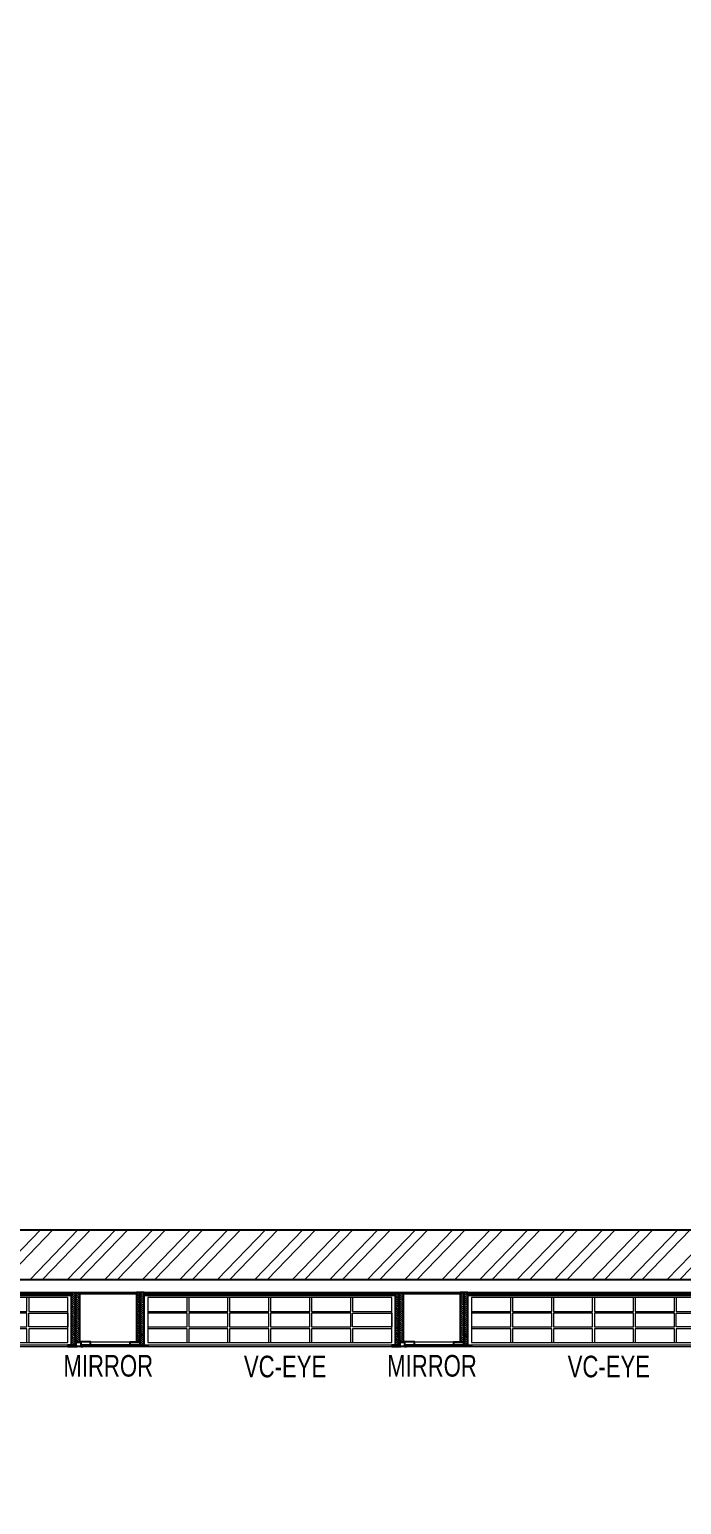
# Model space of a CAD drawing. Header units: feet. Extents: x 10328643 to 10345077, y -6275221 to -6263397.
# Drawn here: x 10336818 to 10339839, y -6270282 to -6263449 of the extents above; entities that cross this region are included whole.
import ezdxf

# ---------------------------------------------------------------- set-up
doc = ezdxf.new("R2010")
doc.units = ezdxf.units.FT
doc.header["$LTSCALE"] = 33
doc.header["$MEASUREMENT"] = 0
doc.layers.add('A-WALL', color=1, linetype='Continuous')
for name, color, linetype, lineweight in [('A-WALL HATCH', 251, 'Continuous', 0), ('LENS_DIMENSION', 193, 'Continuous', 0), ('LENS_TEXT', 31, 'Continuous', 5), ('LK-FF&E WALL', 1, 'Continuous', 9), ('LN-ELEVATION-1', 81, 'Continuous', 25), ('LN-ELEVATION-2', 103, 'Continuous', 20), ('LN-ELEVATION-3', 125, 'Continuous', 18), ('LN-ELEVATION-4', 145, 'Continuous', 13), ('LN-HATCH', 251, 'Continuous', 0), ('PLANO-TXT', 252, 'Continuous', 5)]:
    doc.layers.add(name, color=color, linetype=linetype, lineweight=lineweight)
doc.styles.add('LK TXT', font='GILC____.TTF', dxfattribs={"height": 100})
pattern_1 = [(45, (7858054.0837, 3504049.203), (-4.4901280605, 4.4901280605), [])]

# ---------------------------------------------------------------- blocks, each defined once
blk = doc.blocks.new('A$Cfa4c734a')
at = {"layer": 'A-WALL HATCH'}
h = blk.add_hatch(dxfattribs=at)
h.set_pattern_fill('ANSI32', color=256, scale=333)
h.set_pattern_definition([(45, (-3677982.21, 5465809.63), (-88.2999593, 88.2999593), []), (45, (-3677923.34, 5465809.63), (-88.2999593, 88.2999593), [])])
h.paths.add_polyline_path([(-140.8, 1534.9), (-140.8, 11504.9), (-1337.1, 11516.7), (-1339.4, 11286.7), (-331.5, 11276.8), (-326.7, 4255.2), (-326.1, 4058.9), (-317.1, 1535.1)])
h.paths.add_polyline_path([(-4479.3, 6212.6), (-4479.3, 11239.6), (-4709.3, 11239.6), (-4709.3, 6212.6)])
h.paths.add_polyline_path([(-3159.3, 11304.8), (-3157, 11534.8), (-4149.3, 11544.6), (-4149.3, 11314.6)])
h.paths.add_polyline_path([(-4709.3, 5790.8), (-4709.3, 6020.9), (-8083.3, 6078.1), (-8083.3, 5848.1)])
h.paths.add_polyline_path([(-8598.3, 5856.8), (-8598.3, 6086.8), (-11735.3, 6140), (-11735.3, 5910)])
h.paths.add_polyline_path([(-326.7, 4255.5), (-326.1, 4058.9), (-326.1, 4058.9), (-326.7, 4255.5)])
h.paths.add_polyline_path([(-1857.5, 1139.3), (-1997.4, 1147.7), (-1999.7, 917.6), (-370.2, 858.7), (-370.2, 1139.5)])
at = {"layer": 'A-WALL'}
for p, q in [((-12315.3, 6149.9), (-4709.3, 6020.9)), ((-8083.3, 5848.1), (-4694.3, 5790.6))]:
    blk.add_line(p, q, dxfattribs=at)
blk = doc.blocks.new('VC HD 1200')
at = {"layer": 'LN-HATCH', "ltscale": 0.5}
h = blk.add_hatch(dxfattribs=at)
h.set_pattern_fill('ANSI31', color=256, scale=2)
h.set_pattern_definition([(45, (3760859.753, 1795248.936), (-4.490128061, 4.490128061), [])])
h.paths.add_polyline_path([(-1200, 250), (-1200, 60), (-1194, 60), (-1194, 50), (-1200, 50), (-1200, 6), (-1182, 6), (-1182, 250)])
h = blk.add_hatch(dxfattribs=at)
h.set_pattern_fill('ANSI31', color=256, scale=2)
h.set_pattern_definition(pattern_1)
h.paths.add_polyline_path([(0, 250), (0, 60), (-6, 60), (-6, 50), (0, 50), (0, 6), (-18, 6), (-18, 250)])
h = blk.add_hatch(dxfattribs=at)
h.set_pattern_fill('ANSI31', color=256, scale=2)
h.set_pattern_definition([(45, (7858047.0837, 3504049.203), (-4.4901280605, 4.4901280605), [])])
h.paths.add_polyline_path([(-1165, 6), (-1165, 0), (-1200, 0), (-1200, 6)])
h = blk.add_hatch(dxfattribs=at)
h.set_pattern_fill('ANSI31', color=256, scale=2)
h.set_pattern_definition(pattern_1)
h.paths.add_polyline_path([(-28, 6), (-28, 0), (0, 0), (0, 6)])
at = {"layer": 'LN-ELEVATION-1', "ltscale": 0.5}
for points in [[(-1200, 250), (-1200, 60), (-1194, 60), (-1194, 50), (-1200, 50), (-1200, 6), (-1182, 6), (-1182, 250)], [(-18, 238), (-1182, 238), (-1182, 244), (-18, 244)], [(0, 250), (0, 60), (-6, 60), (-6, 50), (0, 50), (0, 6), (-18, 6), (-18, 250)], [(-1165, 6), (-1165, 0), (-1200, 0), (-1200, 6)], [(-35, 6), (-35, 0), (0, 0), (0, 6)]]:
    blk.add_lwpolyline(points, close=True, dxfattribs=at)
at = {"layer": 'LN-ELEVATION-3', "ltscale": 0.5}
for p, q in [((-1182, 250), (-18, 250)), ((-1165, 6), (-35, 6)), ((-35, 0), (-1165, 0))]:
    blk.add_line(p, q, dxfattribs=at)
for points in [[(-1165, 226), (-35, 226), (-35, 18), (-1165, 18)], [(-1165, 226), (-983.3, 226), (-983.3, 162), (-1165, 162)], [(-975.3, 226), (-793.7, 226), (-793.7, 162), (-975.3, 162)], [(-785.7, 226), (-604, 226), (-604, 162), (-785.7, 162)], [(-596, 226), (-414.3, 226), (-414.3, 162), (-596, 162)], [(-406.3, 226), (-224.7, 226), (-224.7, 162), (-406.3, 162)], [(-216.7, 226), (-35, 226), (-35, 162), (-216.7, 162)], [(-1165, 90), (-983.3, 90), (-983.3, 154), (-1165, 154)], [(-975.3, 154), (-793.7, 154), (-793.7, 90), (-975.3, 90)], [(-785.7, 154), (-604, 154), (-604, 90), (-785.7, 90)], [(-596, 154), (-414.3, 154), (-414.3, 90), (-596, 90)], [(-406.3, 154), (-224.7, 154), (-224.7, 90), (-406.3, 90)], [(-216.7, 154), (-35, 154), (-35, 90), (-216.7, 90)], [(-1165, 82), (-983.3, 82), (-983.3, 18), (-1165, 18)], [(-975.3, 82), (-793.7, 82), (-793.7, 18), (-975.3, 18)], [(-785.7, 82), (-604, 82), (-604, 18), (-785.7, 18)], [(-596, 82), (-414.3, 82), (-414.3, 18), (-596, 18)], [(-406.3, 82), (-224.7, 82), (-224.7, 18), (-406.3, 18)], [(-216.7, 82), (-35, 82), (-35, 18), (-216.7, 18)]]:
    blk.add_lwpolyline(points, close=True, dxfattribs=at)
blk = doc.blocks.new('MIRROR')
at = {"layer": 'LN-HATCH', "ltscale": 0.5}
h = blk.add_hatch(dxfattribs=at)
h.set_pattern_fill('ANSI31', color=256, scale=2)
h.set_pattern_definition([(45, (4060433.7416, 1708720.787), (-4.4901280605, 4.4901280605), [])])
h.paths.add_polyline_path([(212.9, 101.3), (230.9, 101.3), (230.9, -127.7), (212.9, -127.7)])
h.paths.add_polyline_path([(230.9, 95.3), (494.9, 95.3), (494.9, 101.3), (230.9, 101.3)])
h.paths.add_polyline_path([(512.9, 101.3), (494.9, 101.3), (494.9, -127.7), (512.9, -127.7)])
at = {"layer": 'Defpoints'}
blk.add_lwpolyline([(512.9, 101.3), (212.9, 101.3), (212.9, -148.7), (512.9, -148.7)], close=True, dxfattribs=at)
at = {"layer": 'LN-ELEVATION-1'}
for points in [[(212.9, 101.3), (230.9, 101.3), (230.9, -127.7), (212.9, -127.7)], [(230.9, 95.3), (494.9, 95.3), (494.9, 101.3), (230.9, 101.3)], [(512.9, 101.3), (494.9, 101.3), (494.9, -127.7), (512.9, -127.7)], [(259.9, -141.7), (259.9, -127.7), (214.9, -127.7), (214.9, -148.7), (223.9, -148.7), (223.9, -147.2), (216.4, -147.2), (216.4, -141.7)], [(442.9, -141.7), (442.9, -127.7), (487.9, -127.7), (487.9, -148.7), (478.9, -148.7), (478.9, -147.2), (486.4, -147.2), (486.4, -141.7)], [(504.9, -148.7), (504.9, -147.2), (509.4, -147.2), (509.4, -129.2), (487.9, -129.2), (487.9, -127.7), (510.9, -127.7), (510.9, -148.7)]]:
    blk.add_lwpolyline(points, close=True, dxfattribs=at)
at = {"layer": 'LN-ELEVATION-2'}
blk.add_lwpolyline([(259.9, -141.7), (442.9, -141.7), (442.9, -127.7), (259.9, -127.7)], close=True, dxfattribs=at)
at = {"layer": 'LN-ELEVATION-2', "color": 4, "lineweight": 0}
blk.add_lwpolyline([(216.4, -141.7), (486.4, -141.7), (486.4, -147.2), (216.4, -147.2)], close=True, dxfattribs=at)
at = {"layer": 'LN-ELEVATION-4', "ltscale": 0.5}
blk.add_line((478.9, -148.7), (223.9, -148.7), dxfattribs=at)

msp = doc.modelspace()

# ---------------------------------------------------------------- block references
at = {"layer": 'LENS_DIMENSION', "rotation": 0.9715749696619951}
msp.add_blockref('A$Cfa4c734a', (10344821.5, -6274950.2), dxfattribs=at)
at = {"layer": 'LK-FF&E WALL', "xscale": -1}
for name, p in [('VC HD 1200', (10335830.7, -6269550.1)), ('MIRROR', (10337543.7, -6269401.4)), ('VC HD 1200', (10337330.7, -6269550.1)), ('MIRROR', (10339043.7, -6269401.4)), ('VC HD 1200', (10338830.7, -6269550.1))]:
    msp.add_blockref(name, p, dxfattribs=at)

# ---------------------------------------------------------------- texts
at = {"layer": 'LENS_TEXT', "linetype": 'Continuous', "ltscale": 3, "char_height": 100, "width": 324.474, "attachment_point": 5, "style": 'LK TXT'}
for insert in [(10337182.5, -6269640.6, -23744), (10338682.5, -6269640.6, -23744)]:
    msp.add_mtext('{\\C7;MIRROR}', dxfattribs=dict(at, insert=insert))
at = {"layer": 'PLANO-TXT', "linetype": 'Continuous', "ltscale": 3, "char_height": 100, "width": 149.547, "attachment_point": 5, "style": 'LK TXT'}
for insert in [(10338001.9, -6269643.9, -23744), (10339501.9, -6269643.9, -23744)]:
    msp.add_mtext('VC-EYE', dxfattribs=dict(at, insert=insert))

doc.saveas('drawing.dxf')
